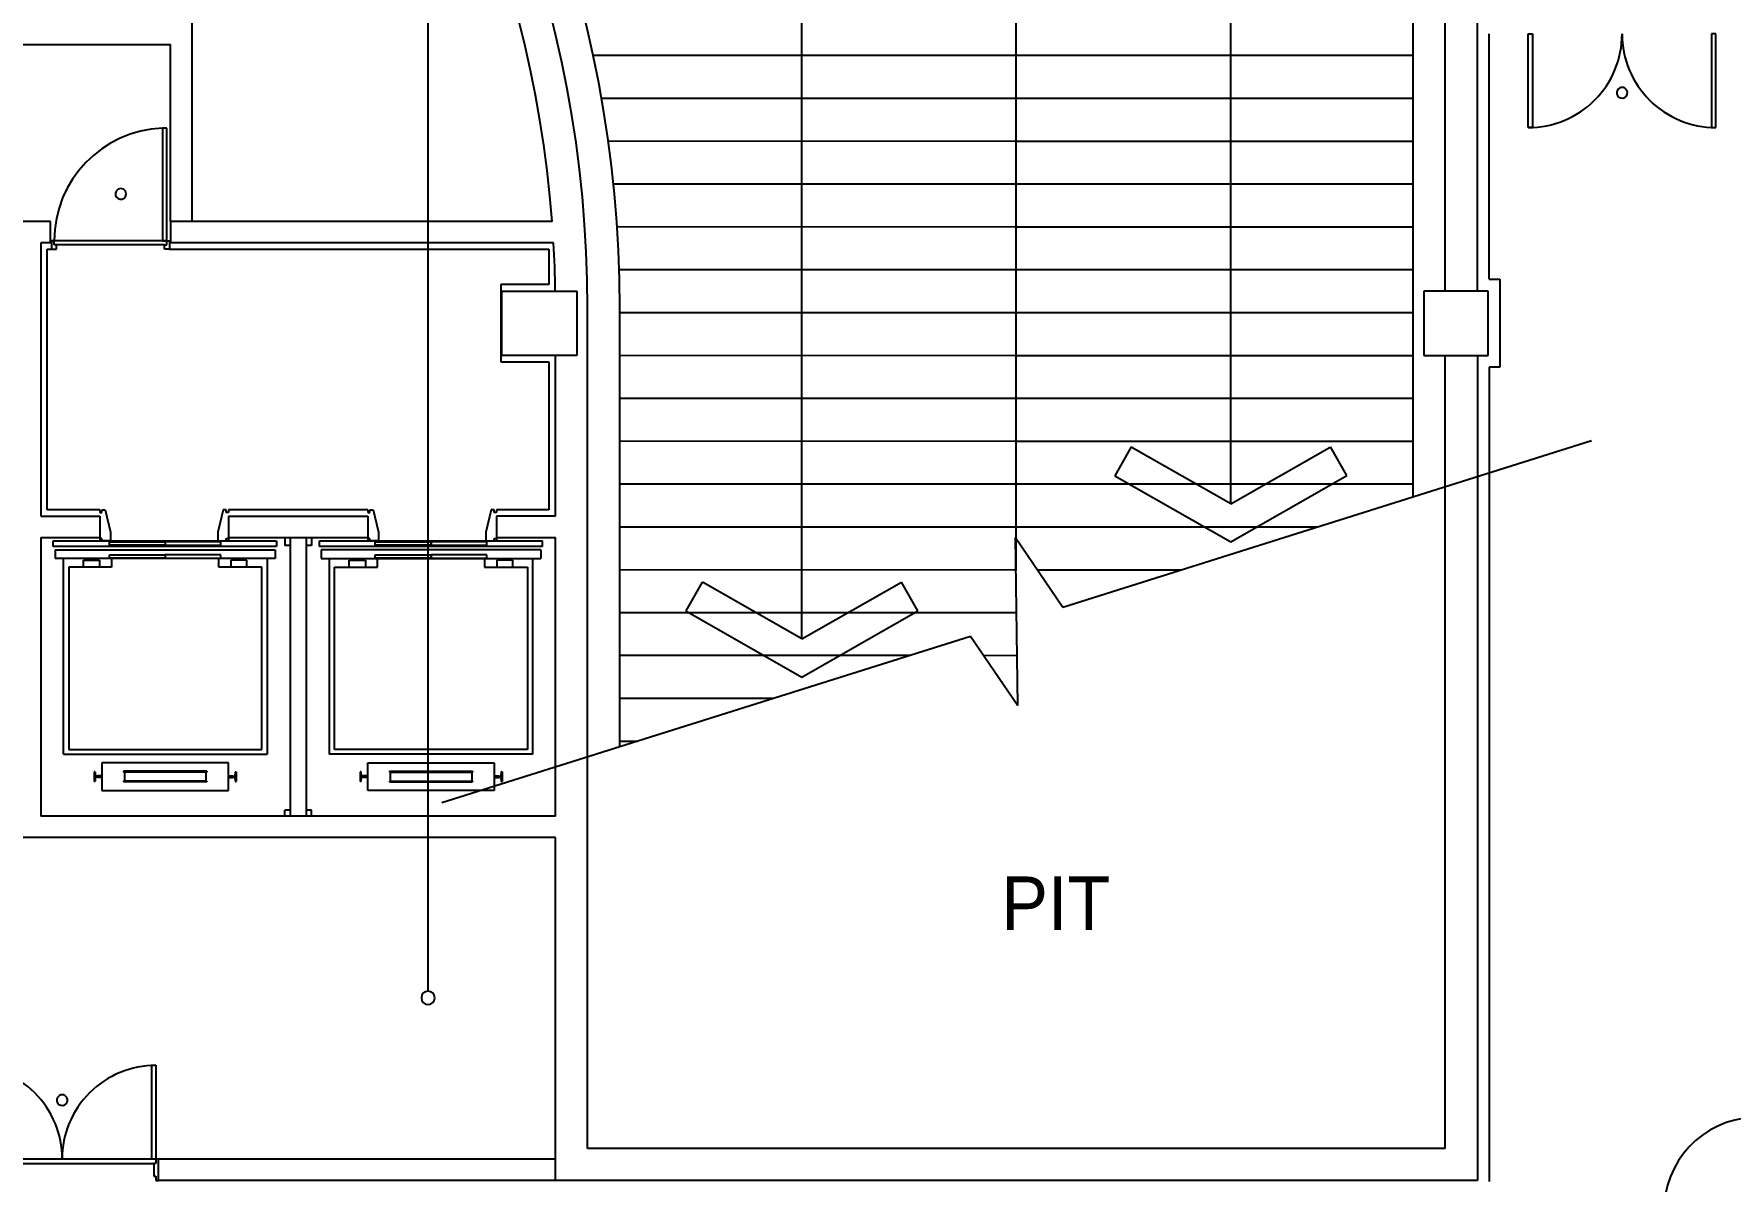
# Model space of a CAD drawing. Header units: millimetres. Extents: x -7718 to 421089, y 87466 to 341395.
# Drawn here: x 118739 to 134560, y 184004 to 194709 of the extents above; entities that cross this region are included whole.
import ezdxf
from ezdxf.enums import TextEntityAlignment as Align

# ---------------------------------------------------------------- set-up
doc = ezdxf.new("R2010")
doc.units = ezdxf.units.MM
doc.header["$LTSCALE"] = 200
doc.header["$MEASUREMENT"] = 0
doc.layers.add('e-plan', color=9, linetype='CONTINUOUS')
doc.layers.add('e-room-box', color=7, linetype='CONTINUOUS')
doc.styles.add('kiahn', font='HY울릉도L.TTF')

msp = doc.modelspace()

# ---------------------------------------------------------------- linework, layer by layer
at = {"layer": 'e-plan'}
for p, q in [((120213, 194809), (120213, 192959)), ((125903, 189063), (125903, 194822)), ((129903, 190323), (129903, 194822)), ((131603, 190390), (131603, 194822)), ((131903, 192309), (131903, 194822)), ((132203, 192309), (132203, 194822)), ((117802, 194609), (120013, 194609)), ((120013, 192959), (120013, 194609)), ((132313, 192419), (132313, 194709)), ((132678, 193834), (132678, 194709)), ((132678, 194709), (132718, 194709)), ((132718, 194709), (132718, 193834)), ((134428, 194709), (134388, 194709)), ((134388, 194709), (134388, 193834)), ((134428, 193834), (134428, 194709)), ((119977, 193828), (119937, 193828)), ((119937, 193828), (119938, 192779)), ((119978, 192779), (119977, 193828)), ((132718, 193834), (132678, 193834)), ((134388, 193834), (134428, 193834)), ((118893, 192959), (118603, 192959)), ((118893, 192759), (118893, 192959)), ((120013, 192959), (120013, 192759)), ((123572, 192959), (120013, 192959)), ((118803, 192759), (118803, 190209)), ((118893, 192759), (118803, 192759)), ((118928, 192779), (118903, 192779)), ((118903, 192779), (118903, 192699)), ((119978, 192779), (118928, 192779)), ((118928, 192739), (118928, 192779)), ((118948, 192739), (118928, 192739)), ((119958, 192739), (118948, 192739)), ((118948, 192699), (118948, 192739)), ((119938, 192779), (119978, 192779)), ((119958, 192699), (119958, 192739)), ((119958, 192739), (119978, 192739)), ((119978, 192739), (119978, 192779)), ((119978, 192779), (120003, 192779)), ((120003, 192779), (120003, 192699)), ((123585, 192759), (120013, 192759)), ((118863, 190269), (118863, 192699)), ((118863, 192699), (118903, 192699)), ((118903, 192699), (118948, 192699)), ((120003, 192699), (119958, 192699)), ((120003, 192699), (123543, 192699)), ((123543, 192699), (123543, 192369)), ((132313, 192419), (132413, 192419)), ((132413, 192419), (132413, 191599)), ((123543, 192369), (123093, 192369)), ((123093, 192369), (123093, 191649)), ((123903, 184309), (123903, 192152)), ((124203, 188058), (124203, 192152)), ((123093, 191649), (123543, 191649)), ((123543, 191649), (123543, 190269)), ((123603, 190209), (123603, 191709)), ((131903, 184309), (131903, 191709)), ((132203, 191709), (132203, 184009)), ((132313, 191599), (132313, 183999)), ((132413, 191599), (132313, 191599)), ((128335, 189360), (133266, 190914)), ((128973, 190854), (128820, 190586)), ((129903, 190324), (128975, 190853)), ((129903, 190324), (130830, 190853)), ((130985, 190587), (130832, 190855)), ((128820, 190586), (129903, 189968)), ((129903, 189968), (130985, 190587)), ((118803, 190209), (119353, 190209)), ((118803, 190209), (119353, 190209)), ((119353, 190269), (118863, 190269)), ((119353, 190269), (119353, 190244)), ((119353, 190269), (119353, 190244)), ((119353, 190244), (119373, 190244)), ((119353, 190244), (119373, 190244)), ((119353, 190209), (119353, 190009)), ((119353, 190209), (119353, 190009)), ((119373, 190244), (119373, 190269)), ((119373, 190269), (119403, 190269)), ((119373, 190244), (119373, 190269)), ((119373, 190269), (119403, 190269)), ((119403, 190269), (119453, 190059)), ((119403, 190269), (119453, 190059)), ((120503, 190269), (120453, 190059)), ((120503, 190269), (120453, 190059)), ((120533, 190269), (120503, 190269)), ((120533, 190269), (120503, 190269)), ((120533, 190244), (120533, 190269)), ((120533, 190244), (120533, 190269)), ((120553, 190244), (120533, 190244)), ((120553, 190244), (120533, 190244)), ((120553, 190269), (120553, 190244)), ((120553, 190269), (120553, 190244)), ((120553, 190209), (121853, 190209)), ((120553, 190209), (121853, 190209)), ((120553, 190209), (120553, 190009)), ((120553, 190209), (120553, 190009)), ((121853, 190269), (120555, 190269)), ((121853, 190269), (121853, 190244)), ((121853, 190269), (121853, 190244)), ((121853, 190244), (121873, 190244)), ((121853, 190244), (121873, 190244)), ((121853, 190209), (121853, 190009)), ((121853, 190209), (121853, 190009)), ((121873, 190244), (121873, 190269)), ((121873, 190269), (121903, 190269)), ((121873, 190244), (121873, 190269)), ((121873, 190269), (121903, 190269)), ((121903, 190269), (121953, 190059)), ((121903, 190269), (121953, 190059)), ((123003, 190269), (122953, 190059)), ((123003, 190269), (122953, 190059)), ((123033, 190269), (123003, 190269)), ((123033, 190269), (123003, 190269)), ((123033, 190244), (123033, 190269)), ((123033, 190244), (123033, 190269)), ((123053, 190244), (123033, 190244)), ((123053, 190244), (123033, 190244)), ((123053, 190269), (123053, 190244)), ((123053, 190269), (123053, 190244)), ((123543, 190269), (123053, 190269)), ((123053, 190209), (123053, 190009)), ((123053, 190209), (123053, 190009)), ((123603, 190209), (123053, 190209)), ((119453, 190059), (119453, 189979)), ((119453, 190059), (119453, 189979)), ((120453, 190059), (120453, 189979)), ((120453, 190059), (120453, 189979)), ((121953, 190059), (121953, 189979)), ((121953, 190059), (121953, 189979)), ((122953, 190059), (122953, 189979)), ((122953, 190059), (122953, 189979)), ((118803, 190009), (119353, 190009)), ((118803, 190009), (118803, 187409)), ((118803, 190009), (119353, 190009)), ((118803, 190009), (118803, 187409)), ((118917, 189979), (120997, 189979)), ((118917, 189924), (118917, 189979)), ((118917, 189979), (120997, 189979)), ((118917, 189924), (118917, 189979)), ((120997, 189924), (118917, 189924)), ((120997, 189924), (118917, 189924)), ((118938, 189894), (120988, 189894)), ((118938, 189894), (118938, 189812)), ((118938, 189894), (120988, 189894)), ((118938, 189894), (118938, 189812)), ((119373, 189999), (119353, 189999)), ((119353, 189999), (119353, 189979)), ((119373, 189999), (119353, 189999)), ((119353, 189999), (119353, 189979)), ((119373, 189979), (119373, 189999)), ((119373, 189979), (119373, 189999)), ((119453, 189979), (119373, 189979)), ((119453, 189979), (119373, 189979)), ((119443, 189969), (119962, 189969)), ((119443, 189937), (119443, 189969)), ((119443, 189969), (119962, 189969)), ((119443, 189937), (119443, 189969)), ((119962, 189937), (119443, 189937)), ((119962, 189937), (119443, 189937)), ((119962, 189969), (119962, 189937)), ((119962, 189969), (119962, 189937)), ((120483, 189969), (119964, 189969)), ((119964, 189969), (119964, 189937)), ((120483, 189969), (119964, 189969)), ((119964, 189969), (119964, 189937)), ((119964, 189937), (120483, 189937)), ((119964, 189937), (120483, 189937)), ((120453, 189979), (120533, 189979)), ((120453, 189979), (120533, 189979)), ((120483, 189937), (120483, 189969)), ((120483, 189937), (120483, 189969)), ((120533, 189979), (120533, 189999)), ((120533, 189999), (120553, 189999)), ((120533, 189979), (120533, 189999)), ((120533, 189999), (120553, 189999)), ((120553, 190009), (121853, 190009)), ((120553, 190009), (121853, 190009)), ((120553, 189999), (120553, 189979)), ((120553, 189999), (120553, 189979)), ((120988, 189894), (120988, 189812)), ((120988, 189894), (120988, 189812)), ((121003, 189924), (121003, 189979)), ((121003, 189924), (121003, 189979)), ((121078, 190009), (121078, 189934)), ((121078, 190009), (121078, 189934)), ((121128, 189934), (121078, 189934)), ((121128, 189934), (121078, 189934)), ((121128, 190009), (121128, 187409)), ((121128, 190009), (121128, 187409)), ((121278, 190009), (121278, 187409)), ((121278, 190009), (121278, 187409)), ((121328, 189934), (121278, 189934)), ((121328, 189934), (121278, 189934)), ((121328, 190009), (121328, 189934)), ((121328, 190009), (121328, 189934)), ((121403, 189979), (123483, 189979)), ((121403, 189924), (121403, 189979)), ((121403, 189979), (123483, 189979)), ((121403, 189924), (121403, 189979)), ((123483, 189924), (121403, 189924)), ((123483, 189924), (121403, 189924)), ((123468, 189894), (121418, 189894)), ((121418, 189894), (121418, 189812)), ((123468, 189894), (121418, 189894)), ((121418, 189894), (121418, 189812)), ((121873, 189999), (121853, 189999)), ((121853, 189999), (121853, 189979)), ((121873, 189999), (121853, 189999)), ((121853, 189999), (121853, 189979)), ((121873, 189979), (121873, 189999)), ((121873, 189979), (121873, 189999)), ((121953, 189979), (121873, 189979)), ((121953, 189979), (121873, 189979)), ((121923, 189969), (122442, 189969)), ((121923, 189937), (121923, 189969)), ((121923, 189969), (122442, 189969)), ((121923, 189937), (121923, 189969)), ((122442, 189937), (121923, 189937)), ((122442, 189937), (121923, 189937)), ((122442, 189969), (122442, 189937)), ((122442, 189969), (122442, 189937)), ((122963, 189969), (122444, 189969)), ((122444, 189969), (122444, 189937)), ((122963, 189969), (122444, 189969)), ((122444, 189969), (122444, 189937)), ((122444, 189937), (122963, 189937)), ((122444, 189937), (122963, 189937)), ((122953, 189979), (123033, 189979)), ((122953, 189979), (123033, 189979)), ((122963, 189937), (122963, 189969)), ((122963, 189937), (122963, 189969)), ((123033, 189979), (123033, 189999)), ((123033, 189999), (123053, 189999)), ((123033, 189979), (123033, 189999)), ((123033, 189999), (123053, 189999)), ((123053, 190009), (123603, 190009)), ((123053, 190009), (123603, 190009)), ((123053, 189999), (123053, 189979)), ((123053, 189999), (123053, 189979)), ((123468, 189894), (123468, 189812)), ((123468, 189894), (123468, 189812)), ((123483, 189924), (123483, 189979)), ((123483, 189924), (123483, 189979)), ((123603, 187409), (123603, 190009)), ((123603, 187409), (123603, 190009)), ((127916, 188442), (127895, 190008)), ((127895, 190008), (128335, 189360)), ((120988, 189812), (118938, 189812)), ((120988, 189812), (118938, 189812)), ((119013, 187988), (119013, 189812)), ((119013, 187988), (119013, 189812)), ((119158, 189732), (119063, 189732)), ((119063, 189732), (119063, 188032)), ((119158, 189732), (119063, 189732)), ((119063, 189732), (119063, 188032)), ((119463, 189732), (119158, 189732)), ((119463, 189732), (119158, 189732)), ((119200, 189732), (119200, 189799)), ((119200, 189799), (119350, 189799)), ((119200, 189732), (119200, 189799)), ((119200, 189799), (119350, 189799)), ((119350, 189799), (119350, 189732)), ((119350, 189799), (119350, 189732)), ((119443, 189849), (119962, 189849)), ((119443, 189817), (119443, 189849)), ((119443, 189849), (119962, 189849)), ((119443, 189817), (119443, 189849)), ((119962, 189817), (119443, 189817)), ((119962, 189817), (119443, 189817)), ((119463, 189812), (119463, 189732)), ((119463, 189812), (119463, 189732)), ((119962, 189849), (119962, 189817)), ((119962, 189849), (119962, 189817)), ((120483, 189849), (119964, 189849)), ((119964, 189849), (119964, 189817)), ((120483, 189849), (119964, 189849)), ((119964, 189849), (119964, 189817)), ((119964, 189817), (120483, 189817)), ((119964, 189817), (120483, 189817)), ((120463, 189732), (120463, 189812)), ((120463, 189732), (120463, 189812)), ((120821, 189732), (120463, 189732)), ((120821, 189732), (120463, 189732)), ((120483, 189817), (120483, 189849)), ((120483, 189817), (120483, 189849)), ((120725, 189799), (120575, 189799)), ((120575, 189799), (120575, 189732)), ((120725, 189799), (120575, 189799)), ((120575, 189799), (120575, 189732)), ((120725, 189732), (120725, 189799)), ((120725, 189732), (120725, 189799)), ((120863, 189732), (120821, 189732)), ((120863, 189732), (120821, 189732)), ((120863, 188032), (120863, 189732)), ((120863, 188032), (120863, 189732)), ((120913, 189812), (120913, 187988)), ((120913, 189812), (120913, 187988)), ((121418, 189812), (123468, 189812)), ((121418, 189812), (123468, 189812)), ((121493, 189812), (121493, 187988)), ((121493, 189812), (121493, 187988)), ((121543, 188032), (121543, 189732)), ((121543, 189732), (121585, 189732)), ((121543, 188032), (121543, 189732)), ((121543, 189732), (121585, 189732)), ((121585, 189732), (121943, 189732)), ((121585, 189732), (121943, 189732)), ((121680, 189732), (121680, 189799)), ((121680, 189799), (121830, 189799)), ((121680, 189732), (121680, 189799)), ((121680, 189799), (121830, 189799)), ((121830, 189799), (121830, 189732)), ((121830, 189799), (121830, 189732)), ((121923, 189849), (122442, 189849)), ((121923, 189817), (121923, 189849)), ((121923, 189849), (122442, 189849)), ((121923, 189817), (121923, 189849)), ((122442, 189817), (121923, 189817)), ((122442, 189817), (121923, 189817)), ((121943, 189732), (121943, 189812)), ((121943, 189732), (121943, 189812)), ((122442, 189849), (122442, 189817)), ((122442, 189849), (122442, 189817)), ((122963, 189849), (122444, 189849)), ((122444, 189849), (122444, 189817)), ((122963, 189849), (122444, 189849)), ((122444, 189849), (122444, 189817)), ((122444, 189817), (122963, 189817)), ((122444, 189817), (122963, 189817)), ((122943, 189812), (122943, 189732)), ((122943, 189812), (122943, 189732)), ((122943, 189732), (123248, 189732)), ((122943, 189732), (123248, 189732)), ((122963, 189817), (122963, 189849)), ((122963, 189817), (122963, 189849)), ((123205, 189799), (123055, 189799)), ((123055, 189799), (123055, 189732)), ((123205, 189799), (123055, 189799)), ((123055, 189799), (123055, 189732)), ((123205, 189732), (123205, 189799)), ((123205, 189732), (123205, 189799)), ((123248, 189732), (123343, 189732)), ((123248, 189732), (123343, 189732)), ((123343, 189732), (123343, 188032)), ((123343, 189732), (123343, 188032)), ((123393, 187988), (123393, 189812)), ((123393, 187988), (123393, 189812)), ((124973, 189594), (124820, 189326)), ((125903, 189063), (124975, 189593)), ((125903, 189063), (126830, 189593)), ((126985, 189326), (126832, 189594)), ((124820, 189326), (125903, 188707)), ((125903, 188707), (126985, 189326)), ((122545, 187535), (127476, 189090)), ((127476, 189090), (127916, 188442)), ((119013, 187988), (120913, 187988)), ((119013, 187988), (120913, 187988)), ((119063, 188032), (120863, 188032)), ((119063, 188032), (120863, 188032)), ((123393, 187988), (121493, 187988)), ((123393, 187988), (121493, 187988)), ((123343, 188032), (121543, 188032)), ((123343, 188032), (121543, 188032)), ((119301, 187822), (119301, 187733)), ((119306, 187822), (119301, 187822)), ((119301, 187822), (119301, 187733)), ((119306, 187822), (119301, 187822)), ((119309, 187820), (119311, 187786)), ((119309, 187820), (119311, 187786)), ((120553, 187908), (119373, 187908)), ((119373, 187908), (119373, 187648)), ((120553, 187908), (119373, 187908)), ((119373, 187908), (119373, 187648)), ((120351, 187828), (119575, 187828)), ((119575, 187828), (119575, 187820)), ((120351, 187828), (119575, 187828)), ((119575, 187828), (119575, 187820)), ((120351, 187820), (119575, 187820)), ((120351, 187820), (119575, 187820)), ((119583, 187820), (119583, 187736)), ((119583, 187820), (119583, 187736)), ((120343, 187820), (120343, 187736)), ((120343, 187820), (120343, 187736)), ((120351, 187828), (120351, 187820)), ((120351, 187828), (120351, 187820)), ((120553, 187648), (120553, 187908)), ((120553, 187648), (120553, 187908)), ((120616, 187820), (120614, 187786)), ((120616, 187820), (120614, 187786)), ((120619, 187822), (120625, 187822)), ((120619, 187822), (120625, 187822)), ((120625, 187822), (120625, 187733)), ((120625, 187822), (120625, 187733)), ((121781, 187822), (121781, 187733)), ((121786, 187822), (121781, 187822)), ((121781, 187822), (121781, 187733)), ((121786, 187822), (121781, 187822)), ((121789, 187820), (121791, 187786)), ((121789, 187820), (121791, 187786)), ((121853, 187908), (123033, 187908)), ((121853, 187648), (121853, 187908)), ((121853, 187908), (123033, 187908)), ((121853, 187648), (121853, 187908)), ((122055, 187828), (122831, 187828)), ((122055, 187828), (122055, 187820)), ((122055, 187828), (122831, 187828)), ((122055, 187828), (122055, 187820)), ((122055, 187820), (122831, 187820)), ((122055, 187820), (122831, 187820)), ((122063, 187820), (122063, 187736)), ((122063, 187820), (122063, 187736)), ((122823, 187820), (122823, 187736)), ((122823, 187820), (122823, 187736)), ((122831, 187828), (122831, 187820)), ((122831, 187828), (122831, 187820)), ((123033, 187908), (123033, 187648)), ((123033, 187908), (123033, 187648)), ((123096, 187820), (123094, 187786)), ((123096, 187820), (123094, 187786)), ((123099, 187822), (123105, 187822)), ((123099, 187822), (123105, 187822)), ((123105, 187822), (123105, 187733)), ((123105, 187822), (123105, 187733)), ((119306, 187733), (119301, 187733)), ((119306, 187733), (119301, 187733)), ((119311, 187770), (119309, 187735)), ((119311, 187770), (119309, 187735)), ((119311, 187786), (119315, 187782)), ((119311, 187786), (119315, 187782)), ((119311, 187770), (119315, 187773)), ((119311, 187770), (119315, 187773)), ((119327, 187782), (119315, 187782)), ((119327, 187782), (119315, 187782)), ((119327, 187773), (119315, 187773)), ((119327, 187773), (119315, 187773)), ((119331, 187786), (119327, 187782)), ((119331, 187786), (119327, 187782)), ((119331, 187770), (119327, 187773)), ((119331, 187770), (119327, 187773)), ((119362, 187786), (119331, 187786)), ((119362, 187786), (119331, 187786)), ((119362, 187770), (119331, 187770)), ((119362, 187770), (119331, 187770)), ((119363, 187785), (119362, 187786)), ((119363, 187785), (119362, 187786)), ((119363, 187771), (119362, 187770)), ((119363, 187771), (119362, 187770)), ((119363, 187785), (119363, 187771)), ((119363, 187785), (119363, 187771)), ((119373, 187648), (120553, 187648)), ((119373, 187648), (120553, 187648)), ((120351, 187736), (119575, 187736)), ((119575, 187736), (119575, 187728)), ((120351, 187736), (119575, 187736)), ((119575, 187736), (119575, 187728)), ((120351, 187728), (119575, 187728)), ((120351, 187728), (119575, 187728)), ((120351, 187736), (120351, 187728)), ((120351, 187736), (120351, 187728)), ((120563, 187785), (120564, 187786)), ((120563, 187785), (120564, 187786)), ((120563, 187785), (120563, 187771)), ((120563, 187785), (120563, 187771)), ((120563, 187771), (120564, 187770)), ((120563, 187771), (120564, 187770)), ((120564, 187786), (120595, 187786)), ((120564, 187786), (120595, 187786)), ((120564, 187770), (120595, 187770)), ((120564, 187770), (120595, 187770)), ((120595, 187786), (120598, 187782)), ((120595, 187786), (120598, 187782)), ((120595, 187770), (120598, 187773)), ((120595, 187770), (120598, 187773)), ((120598, 187782), (120611, 187782)), ((120598, 187782), (120611, 187782)), ((120598, 187773), (120611, 187773)), ((120598, 187773), (120611, 187773)), ((120614, 187786), (120611, 187782)), ((120614, 187786), (120611, 187782)), ((120614, 187770), (120611, 187773)), ((120614, 187770), (120611, 187773)), ((120614, 187770), (120616, 187735)), ((120614, 187770), (120616, 187735)), ((120619, 187733), (120625, 187733)), ((120619, 187733), (120625, 187733)), ((121786, 187733), (121781, 187733)), ((121786, 187733), (121781, 187733)), ((121791, 187770), (121789, 187735)), ((121791, 187770), (121789, 187735)), ((121791, 187786), (121795, 187782)), ((121791, 187786), (121795, 187782)), ((121791, 187770), (121795, 187773)), ((121791, 187770), (121795, 187773)), ((121807, 187782), (121795, 187782)), ((121807, 187782), (121795, 187782)), ((121807, 187773), (121795, 187773)), ((121807, 187773), (121795, 187773)), ((121811, 187786), (121807, 187782)), ((121811, 187786), (121807, 187782)), ((121811, 187770), (121807, 187773)), ((121811, 187770), (121807, 187773)), ((121842, 187786), (121811, 187786)), ((121842, 187786), (121811, 187786)), ((121842, 187770), (121811, 187770)), ((121842, 187770), (121811, 187770)), ((121843, 187785), (121842, 187786)), ((121843, 187785), (121842, 187786)), ((121843, 187771), (121842, 187770)), ((121843, 187771), (121842, 187770)), ((121843, 187785), (121843, 187771)), ((121843, 187785), (121843, 187771)), ((123033, 187648), (121853, 187648)), ((123033, 187648), (121853, 187648)), ((122055, 187736), (122831, 187736)), ((122055, 187736), (122055, 187728)), ((122055, 187736), (122831, 187736)), ((122055, 187736), (122055, 187728)), ((122055, 187728), (122831, 187728)), ((122055, 187728), (122831, 187728)), ((122831, 187736), (122831, 187728)), ((122831, 187736), (122831, 187728)), ((123043, 187785), (123044, 187786)), ((123043, 187785), (123044, 187786)), ((123043, 187785), (123043, 187771)), ((123043, 187785), (123043, 187771)), ((123043, 187771), (123044, 187770)), ((123043, 187771), (123044, 187770)), ((123044, 187786), (123075, 187786)), ((123044, 187786), (123075, 187786)), ((123044, 187770), (123075, 187770)), ((123044, 187770), (123075, 187770)), ((123075, 187786), (123078, 187782)), ((123075, 187786), (123078, 187782)), ((123075, 187770), (123078, 187773)), ((123075, 187770), (123078, 187773)), ((123078, 187782), (123091, 187782)), ((123078, 187782), (123091, 187782)), ((123078, 187773), (123091, 187773)), ((123078, 187773), (123091, 187773)), ((123094, 187786), (123091, 187782)), ((123094, 187786), (123091, 187782)), ((123094, 187770), (123091, 187773)), ((123094, 187770), (123091, 187773)), ((123094, 187770), (123096, 187735)), ((123094, 187770), (123096, 187735)), ((123099, 187733), (123105, 187733)), ((123099, 187733), (123105, 187733)), ((123603, 187409), (118803, 187409)), ((123603, 187409), (118803, 187409)), ((120769, 187409), (118803, 187409)), ((121078, 187409), (121078, 187464)), ((121128, 187464), (121078, 187464)), ((121078, 187409), (121078, 187464)), ((121128, 187464), (121078, 187464)), ((121328, 187464), (121278, 187464)), ((121328, 187464), (121278, 187464)), ((121328, 187409), (121328, 187464)), ((121328, 187409), (121328, 187464)), ((123603, 187209), (118603, 187209)), ((123603, 184009), (123603, 187209)), ((119837, 184209), (119837, 185084)), ((119837, 185084), (119877, 185084)), ((119877, 185084), (119877, 184209)), ((119877, 184209), (118127, 184209)), ((118147, 184169), (119857, 184169)), ((119877, 184209), (119837, 184209)), ((119877, 184169), (119857, 184169)), ((119857, 184169), (119857, 184049)), ((119902, 184209), (119877, 184209)), ((119877, 184209), (119877, 184169)), ((123603, 184209), (119902, 184209)), ((119902, 184009), (119902, 184209)), ((119902, 184009), (119902, 184209)), ((131903, 184309), (123903, 184309)), ((119857, 184049), (119877, 184049)), ((119877, 184049), (119877, 184009)), ((119877, 184009), (119902, 184009)), ((123603, 184009), (119902, 184009)), ((132203, 184009), (123603, 184009))]:
    msp.add_line(p, q, dxfattribs=at)
at = {"layer": 'e-plan', "linetype": 'Continuous'}
for p, q in [((127902, 189702), (127902, 194822)), ((123954, 194510), (127902, 194509)), ((127902, 194509), (131603, 194509)), ((124032, 194110), (127902, 194109)), ((127902, 194109), (131603, 194109)), ((124095, 193710), (127902, 193709)), ((127902, 193709), (131603, 193709)), ((124143, 193310), (127902, 193309)), ((127902, 193309), (131603, 193309)), ((124177, 192910), (127902, 192909)), ((127902, 192909), (131603, 192909)), ((124197, 192510), (127902, 192509)), ((127902, 192509), (131603, 192509)), ((124203, 192110), (127902, 192109)), ((127902, 192109), (131603, 192109)), ((124203, 191710), (127902, 191709)), ((127902, 191709), (131603, 191709)), ((124203, 191310), (127902, 191309)), ((127902, 191309), (131603, 191309)), ((124203, 190910), (127902, 190909)), ((127902, 190909), (131603, 190909)), ((124203, 190510), (127902, 190509)), ((127902, 190509), (131603, 190509)), ((124203, 190110), (127902, 190109)), ((127902, 190109), (130711, 190109)), ((124203, 189710), (127902, 189709)), ((128103, 189709), (129443, 189709)), ((124203, 189310), (127904, 189309)), ((124203, 188910), (126906, 188910)), ((127598, 188910), (127910, 188909)), ((124203, 188510), (125637, 188510)), ((124203, 188110), (124368, 188110))]:
    msp.add_line(p, q, dxfattribs=at)
at = {"layer": 'e-plan', "ltscale": 0.5}
for p, q in [((123103, 192309), (123803, 192309)), ((123103, 191709), (123103, 192309)), ((123803, 192309), (123803, 191709)), ((132303, 192309), (131703, 192309)), ((131703, 192309), (131703, 191709)), ((132303, 191709), (132303, 192309)), ((123803, 191709), (123103, 191709)), ((131703, 191709), (132303, 191709))]:
    msp.add_line(p, q, dxfattribs=at)
at = {"layer": 'e-plan'}
for centre, radius, start, end in [((112903, 192152), 11300, 0, 83.3199), ((112903, 192152), 11000, 0, 83.3199), ((112903, 192152), 10700, 4.321, 83.3199), ((132678, 194709), 875, 269.9999, 0.0001), ((134428, 194709), 875, 179.9998, 270), ((133553, 194159), 50, 30, 210), ((133553, 194159), 50, 210, 30), ((119978, 192779), 1050, 92.1937, 180), ((119549, 193215), 50, 150, 330), ((119549, 193215), 50, 330, 150), ((112903, 192152), 10700, 0.8388, 3.2477), ((119306, 187820), 2.5, 3.4093, 90), ((119306, 187820), 2.5, 3.4093, 90), ((120619, 187820), 2.5, 90, 176.5906), ((120619, 187820), 2.5, 90, 176.5906), ((121786, 187820), 2.5, 3.4094, 90), ((121786, 187820), 2.5, 3.4094, 90), ((123099, 187820), 2.5, 90, 176.5907), ((123099, 187820), 2.5, 90, 176.5907), ((119306, 187736), 2.5, 270, 356.5906), ((119306, 187736), 2.5, 270, 356.5906), ((120619, 187736), 2.5, 183.4093, 270), ((120619, 187736), 2.5, 183.4093, 270), ((121786, 187736), 2.5, 270, 356.5907), ((121786, 187736), 2.5, 270, 356.5907), ((123099, 187736), 2.5, 183.4094, 270), ((123099, 187736), 2.5, 183.4094, 270), ((118127, 184209), 875, 359.9998, 90), ((119877, 184209), 875, 89.9999, 180.0001), ((119002, 184759), 50, 30, 210), ((119002, 184759), 50, 210, 30), ((134813, 183728), 870, 92.3017, 270.0043)]:
    msp.add_arc(centre, radius, start, end, dxfattribs=at)
at = {"layer": 'e-room-box'}
msp.add_line((122415, 185775), (122415, 214896), dxfattribs=at)
for start, end in [(90, 270), (270, 90)]:
    msp.add_arc((122415, 185713), 62.5, start, end, dxfattribs=at)

# ---------------------------------------------------------------- texts
at = {"layer": 'e-plan', "style": 'kiahn'}
msp.add_text('PIT', height=500, dxfattribs=at).set_placement((128779, 186346), align=Align.RIGHT)

doc.saveas('drawing.dxf')
